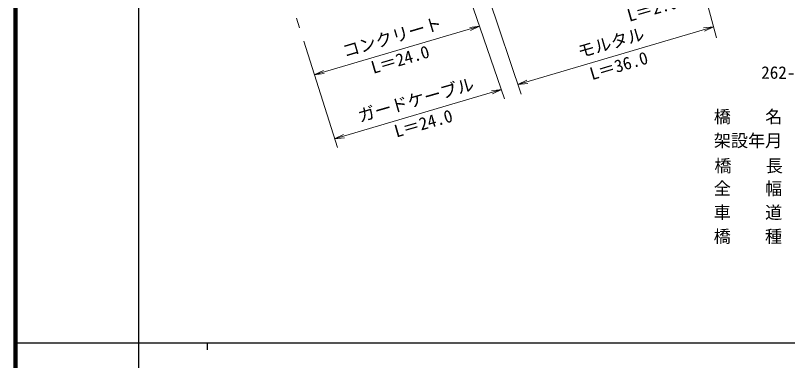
# Model space of a CAD drawing. Units: millimetres, scale not verified. Extents: x 40000 to 680000, y 20000 to 380000.
# Drawn here: x 40000 to 152796, y 202409 to 252871 of the extents above; entities that cross this region are included whole.
import ezdxf
from ezdxf.enums import TextEntityAlignment as Align

# ---------------------------------------------------------------- set-up
doc = ezdxf.new("R2010")
doc.units = ezdxf.units.MM
doc.header["$LTSCALE"] = 1000
for name, color, linetype, lineweight in [('M-BMK-SRVR', 3, 'Continuous', 13), ('M-STR-STR1', 1, 'Continuous', 13), ('M-STR-STR3', 7, 'Continuous', 13), ('M-TTL', 7, 'Continuous', 13), ('M-TTL-BAND', 7, 'Continuous', 25)]:
    doc.layers.add(name, color=color, linetype=linetype, lineweight=lineweight)
doc.styles.add('ＭＳ ゴシック', font='')
doc.styles.get('ＭＳ ゴシック').set_extended_font_data('MS Gothic')

# ---------------------------------------------------------------- blocks, each defined once
blk = doc.blocks.new('open_arrow')
at = {"color": 0, "linetype": 'Continuous', "lineweight": -2}
blk.add_lwpolyline([(7.5, 1.25), (0, 0), (7.5, -1.25)], dxfattribs=at)

msp = doc.modelspace()

# ---------------------------------------------------------------- linework, layer by layer
at = {"layer": 'M-BMK-SRVR'}
for p, q in [((81043, 252486), (81500, 251042)), ((82106, 249124), (87026, 233561))]:
    msp.add_line(p, q, dxfattribs=at)
at = {"layer": 'M-STR-STR3'}
for p, q in [((137718, 266896), (142433, 249620)), ((108103, 258581), (113873, 241343)), ((105575, 257818), (111460, 240669)), ((83662, 244203), (107813, 251295)), ((113402, 242751), (141995, 251224)), ((86628, 234817), (110990, 242036))]:
    msp.add_line(p, q, dxfattribs=at)
at = {"layer": 'M-TTL', "color": 2, "lineweight": 140}
msp.add_line((40000, 380000), (40000, 20000), dxfattribs=at)
at = {"layer": 'M-TTL-BAND'}
for p, q in [((58000, 370000), (58000, 20000)), ((40000, 205000), (579000, 205000)), ((68000, 205000), (68000, 204000))]:
    msp.add_line(p, q, dxfattribs=at)

# ---------------------------------------------------------------- block references
at = {"layer": 'M-STR-STR3', "xscale": 193, "yscale": 193}
for p, rotation in [((107813, 251295), 196.4), ((141995, 251224), 196.5), ((83662, 244203), 16.4), ((113402, 242751), 16.5), ((110990, 242036), 196.5), ((86628, 234817), 16.5)]:
    msp.add_blockref('open_arrow', p, dxfattribs=dict(at, rotation=rotation))

# ---------------------------------------------------------------- texts
at = {"layer": 'M-STR-STR1', "style": 'ＭＳ ゴシック'}
for s, p in [('262-NO-240', (148943, 243056)), ('橋\u3000\u3000名', (142024, 236607)), ('架設年月', (142019, 233107)), ('橋\u3000  長', (142115, 229423)), ('全\u3000\u3000幅', (142007, 226107)), ('車\u3000\u3000道', (142001, 222607)), ('橋\u3000\u3000種', (141995, 219107))]:
    msp.add_text(s, height=1833, rotation=359.905, dxfattribs=at).set_placement(p, align=Align.BOTTOM_LEFT)
at = {"layer": 'M-STR-STR3', "style": 'ＭＳ ゴシック'}
for s, rotation, p in [('L＝2.0', 15.85, (129166, 253700)), ('コンクリート', 16.519, (87573, 248461)), ('モルタル', 16.094, (121936, 248381)), ('L＝24.0', 16.345, (91757, 246080)), ('L＝36.0', 16.604, (123697, 245153)), ('ガードケーブル', 15.903, (89837, 239011)), ('L＝24.0', 15.85, (95146, 236780))]:
    msp.add_text(s, height=1833, rotation=rotation, dxfattribs=at).set_placement(p, align=Align.TOP_LEFT)

doc.saveas('drawing.dxf')
